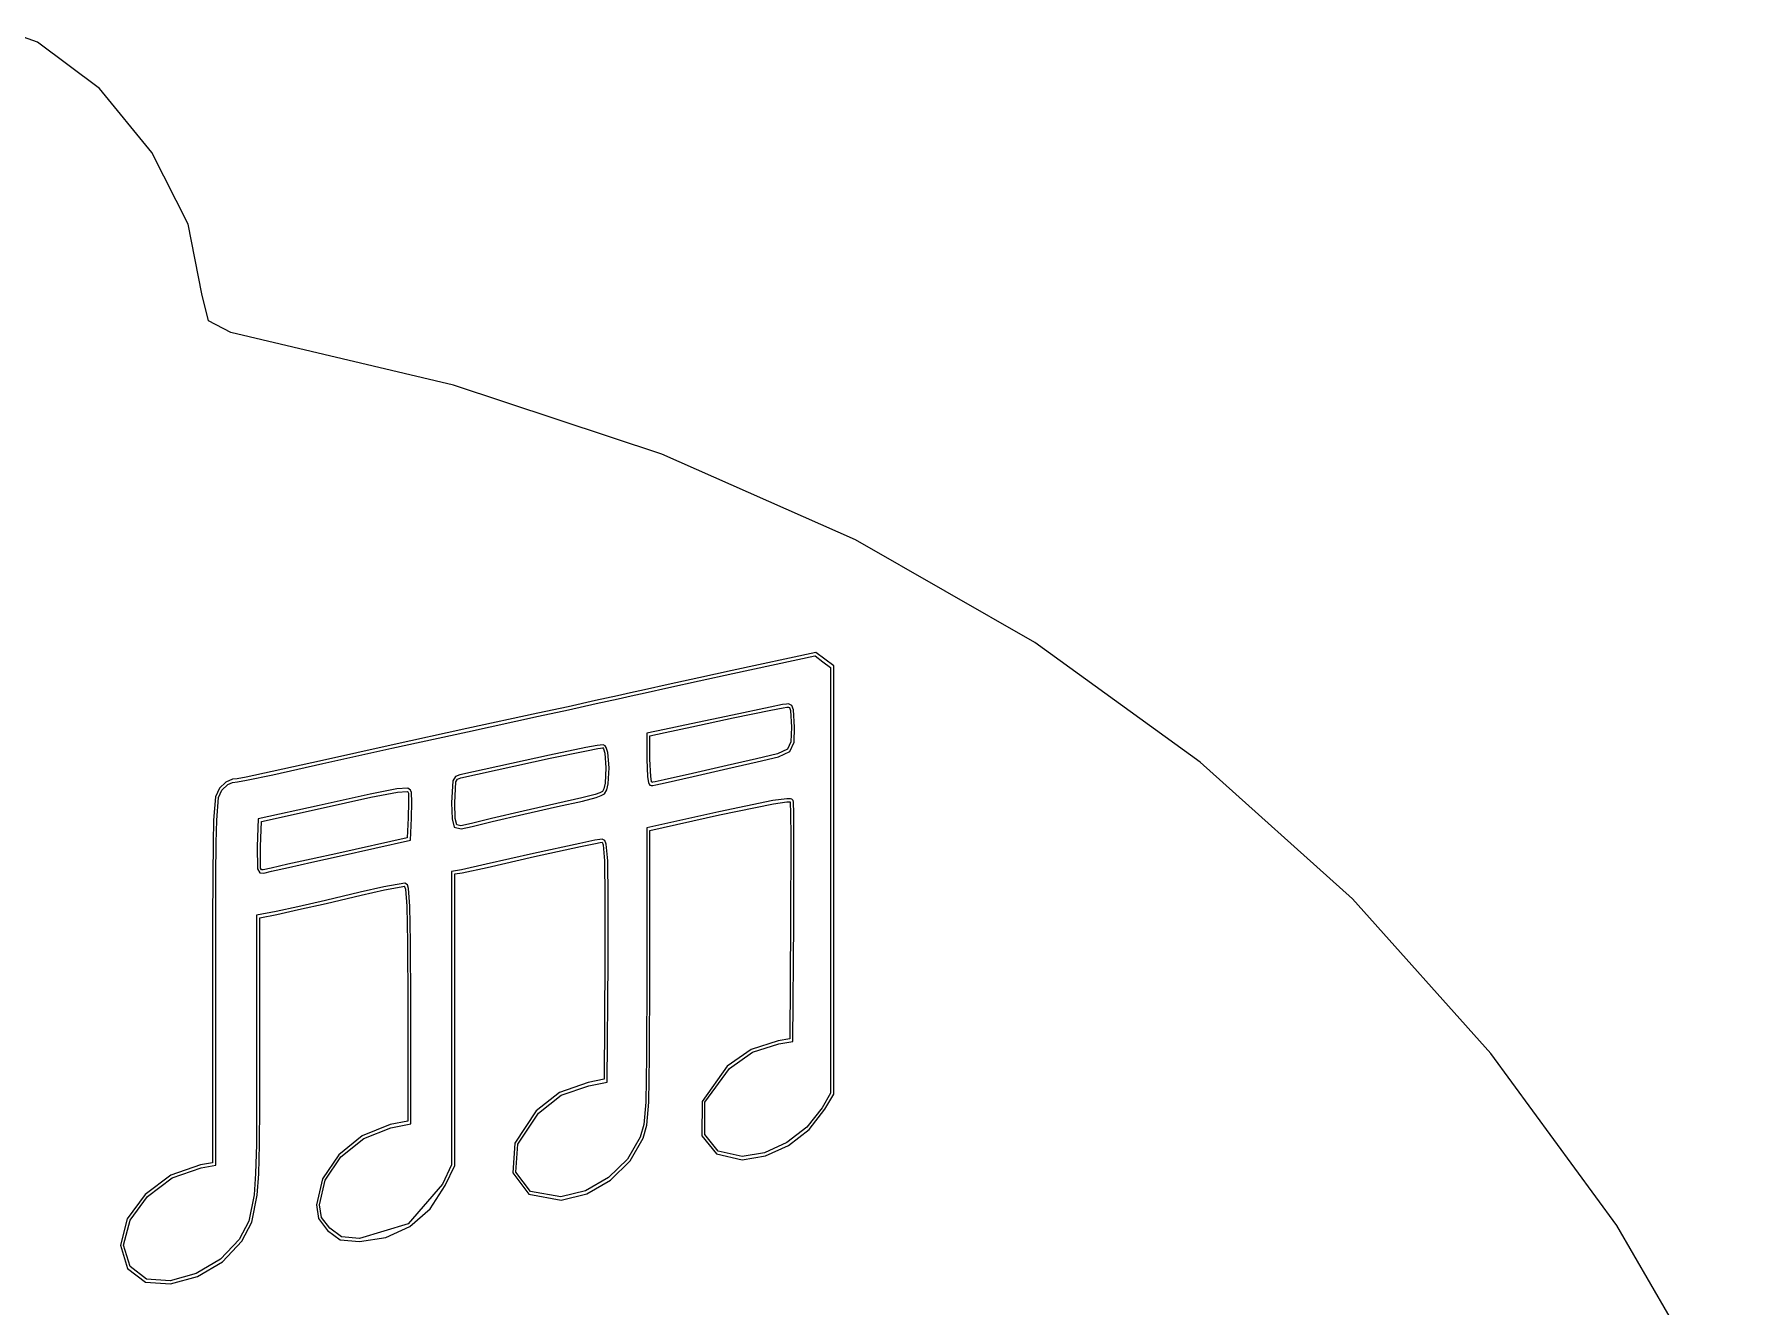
# Model space of a CAD drawing. Extents: x 23 to 468, y 457 to 580.
# Drawn here: x 419.59 to 462.8, y 534.17 to 566.52 of the extents above; entities that cross this region are included whole.
import ezdxf

# ---------------------------------------------------------------- set-up
doc = ezdxf.new("R2010")
doc.units = 0
doc.layers.get('0').update_dxf_attribs({"linetype": 'CONTINUOUS'})

msp = doc.modelspace()

# ---------------------------------------------------------------- linework, layer by layer
at = {"color": 0}
for p, q in [((419.675, 566.307), (419.082, 566.519)), ((421.252, 565.132), (419.675, 566.307)), ((422.582, 563.506), (421.252, 565.132)), ((423.506, 561.682), (422.582, 563.506)), ((423.852, 559.908), (423.506, 561.682)), ((424.021, 559.223), (423.852, 559.908)), ((424.589, 558.931), (424.021, 559.223)), ((430.258, 557.59), (424.589, 558.931)), ((435.554, 555.833), (430.258, 557.59)), ((440.475, 553.653), (435.554, 555.833)), ((445.04, 551.042), (440.475, 553.653)), ((449.248, 548.001), (445.04, 551.042)), ((439.469, 550.788), (437.346, 550.33)), ((437.363, 550.252), (439.448, 550.704)), ((439.448, 550.704), (439.452, 550.704)), ((439.452, 550.704), (439.649, 550.552)), ((439.695, 550.619), (439.466, 550.788)), ((439.466, 550.788), (439.469, 550.788)), ((439.649, 550.552), (439.847, 550.404)), ((439.928, 550.446), (439.695, 550.619)), ((436.492, 550.143), (435.719, 549.977)), ((435.733, 549.899), (436.506, 550.069)), ((437.346, 550.33), (436.492, 550.143)), ((436.506, 550.069), (437.363, 550.252)), ((439.847, 550.404), (439.847, 539.577)), ((439.928, 539.556), (439.928, 550.446)), ((434.425, 549.688), (433.867, 549.564)), ((433.885, 549.487), (434.442, 549.61)), ((434.76, 549.762), (434.425, 549.688)), ((434.442, 549.61), (434.777, 549.684)), ((435.113, 549.843), (434.76, 549.762)), ((434.777, 549.684), (435.13, 549.762)), ((435.719, 549.977), (435.113, 549.843)), ((435.13, 549.762), (435.733, 549.899)), ((432.4, 549.243), (430.597, 548.852)), ((433.169, 549.409), (432.4, 549.243)), ((432.417, 549.166), (433.183, 549.331)), ((433.867, 549.564), (433.169, 549.409)), ((433.183, 549.331), (433.885, 549.487)), ((437.349, 549.197), (436.301, 548.972)), ((438.305, 549.402), (437.349, 549.197)), ((437.367, 549.123), (438.323, 549.321)), ((438.623, 549.462), (438.305, 549.402)), ((438.323, 549.321), (438.637, 549.381)), ((438.721, 549.476), (438.623, 549.462)), ((438.637, 549.381), (438.736, 549.398)), ((438.778, 549.483), (438.721, 549.476)), ((438.736, 549.398), (438.778, 549.402)), ((438.863, 549.441), (438.778, 549.483)), ((438.778, 549.402), (438.799, 549.391)), ((438.799, 549.391), (438.824, 549.314)), ((438.824, 549.314), (438.848, 548.887)), ((438.905, 549.331), (438.863, 549.441)), ((438.93, 548.887), (438.905, 549.331)), ((430.597, 548.852), (428.671, 548.428)), ((428.689, 548.351), (430.611, 548.774)), ((430.611, 548.774), (432.417, 549.166)), ((435.621, 548.827), (435.169, 548.735)), ((435.25, 548.668), (435.638, 548.753)), ((436.301, 548.972), (435.621, 548.827)), ((435.638, 548.753), (436.316, 548.898)), ((436.316, 548.898), (437.367, 549.123)), ((438.848, 548.887), (438.838, 548.517)), ((438.916, 548.506), (438.93, 548.887)), ((428.671, 548.428), (426.921, 548.044)), ((426.935, 547.966), (428.689, 548.351)), ((433.62, 548.368), (432.7, 548.181)), ((433.913, 548.421), (433.62, 548.368)), ((433.634, 548.291), (433.924, 548.344)), ((434.058, 548.442), (433.913, 548.421)), ((433.924, 548.344), (434.058, 548.361)), ((434.058, 548.361), (434.054, 548.361)), ((434.054, 548.361), (434.072, 548.34)), ((434.111, 548.418), (434.058, 548.442)), ((434.072, 548.34), (434.104, 548.227)), ((434.142, 548.375), (434.111, 548.418)), ((434.181, 548.241), (434.142, 548.375)), ((435.169, 548.735), (435.169, 548.072)), ((435.25, 548.072), (435.25, 548.668)), ((438.753, 548.33), (438.496, 548.213)), ((438.838, 548.517), (438.753, 548.33)), ((438.806, 548.27), (438.916, 548.506)), ((426.921, 548.044), (425.641, 547.758)), ((425.658, 547.68), (426.935, 547.966)), ((432.7, 548.181), (430.421, 547.68)), ((430.438, 547.603), (432.717, 548.104)), ((432.717, 548.104), (433.634, 548.291)), ((434.104, 548.227), (434.132, 547.857)), ((434.213, 547.857), (434.181, 548.241)), ((435.169, 548.072), (435.19, 547.624)), ((435.271, 547.635), (435.25, 548.072)), ((437.219, 547.917), (436.337, 547.712)), ((437.959, 548.083), (437.219, 547.917)), ((437.236, 547.839), (437.977, 548.005)), ((438.496, 548.213), (437.959, 548.083)), ((437.977, 548.005), (438.52, 548.136)), ((438.52, 548.136), (438.806, 548.27)), ((453.115, 544.52), (449.248, 548.001)), ((424.469, 547.493), (424.307, 547.338)), ((424.639, 547.564), (424.469, 547.493)), ((424.515, 547.43), (424.635, 547.483)), ((424.635, 547.483), (424.762, 547.501)), ((424.752, 547.578), (424.639, 547.564)), ((424.984, 547.62), (424.752, 547.578)), ((424.762, 547.501), (424.995, 547.539)), ((425.641, 547.758), (424.984, 547.62)), ((424.995, 547.539), (425.658, 547.68)), ((430.237, 547.522), (430.209, 546.964)), ((430.308, 547.638), (430.237, 547.522)), ((430.287, 546.964), (430.315, 547.501)), ((430.421, 547.68), (430.308, 547.638)), ((430.315, 547.501), (430.354, 547.571)), ((430.354, 547.571), (430.438, 547.603)), ((434.111, 547.462), (434.079, 547.321)), ((434.132, 547.857), (434.111, 547.462)), ((434.157, 547.296), (434.188, 547.451)), ((434.188, 547.451), (434.213, 547.857)), ((435.19, 547.624), (435.215, 547.483)), ((435.215, 547.483), (435.233, 547.437)), ((435.293, 547.504), (435.271, 547.635)), ((435.3, 547.486), (435.293, 547.504)), ((435.314, 547.49), (435.3, 547.486)), ((435.384, 547.501), (435.314, 547.49)), ((435.617, 547.55), (435.384, 547.501)), ((435.398, 547.423), (435.635, 547.472)), ((436.337, 547.712), (435.617, 547.55)), ((435.635, 547.472), (436.354, 547.635)), ((436.354, 547.635), (437.236, 547.839)), ((424.201, 547.12), (424.152, 546.523)), ((424.307, 547.338), (424.201, 547.12)), ((424.233, 546.523), (424.279, 547.102)), ((424.279, 547.102), (424.367, 547.289)), ((424.367, 547.289), (424.515, 547.43)), ((428.135, 547.187), (426.843, 546.901)), ((426.861, 546.823), (428.152, 547.109)), ((428.816, 547.317), (428.135, 547.187)), ((428.152, 547.109), (428.83, 547.239)), ((429.098, 547.335), (428.816, 547.317)), ((428.83, 547.239), (429.08, 547.257)), ((429.08, 547.257), (429.098, 547.247)), ((429.165, 547.289), (429.098, 547.335)), ((429.098, 547.247), (429.108, 547.215)), ((429.108, 547.215), (429.115, 546.985)), ((429.186, 547.229), (429.165, 547.289)), ((429.196, 546.985), (429.186, 547.229)), ((433.522, 547.088), (432.88, 546.95)), ((433.857, 547.176), (433.522, 547.088)), ((433.539, 547.01), (433.881, 547.102)), ((433.98, 547.222), (433.857, 547.176)), ((433.881, 547.102), (434.012, 547.148)), ((434.044, 547.254), (433.98, 547.222)), ((434.012, 547.148), (434.093, 547.194)), ((434.079, 547.321), (434.044, 547.254)), ((434.093, 547.194), (434.157, 547.296)), ((435.233, 547.437), (435.25, 547.416)), ((435.25, 547.416), (435.285, 547.405)), ((435.285, 547.405), (435.328, 547.409)), ((435.328, 547.409), (435.398, 547.423)), ((438.379, 547.021), (437.003, 546.735)), ((438.729, 547.067), (438.379, 547.021)), ((438.824, 547.067), (438.729, 547.067)), ((438.859, 547.06), (438.824, 547.067)), ((438.894, 547.028), (438.859, 547.06)), ((438.894, 547.01), (438.894, 547.028)), ((426.843, 546.901), (425.291, 546.559)), ((425.369, 546.492), (426.861, 546.823)), ((429.115, 546.985), (429.105, 546.58)), ((429.186, 546.573), (429.196, 546.985)), ((430.209, 546.964), (430.22, 546.562)), ((430.294, 546.569), (430.287, 546.964)), ((432.026, 546.756), (431.218, 546.566)), ((431.236, 546.488), (432.047, 546.675)), ((432.88, 546.95), (432.026, 546.756)), ((432.047, 546.675), (432.901, 546.869)), ((432.901, 546.869), (433.539, 547.01)), ((437.003, 546.735), (435.169, 546.326)), ((435.247, 546.259), (437.021, 546.657)), ((437.021, 546.657), (438.393, 546.943)), ((438.393, 546.943), (438.732, 546.989)), ((438.732, 546.989), (438.813, 546.989)), ((438.813, 546.989), (438.817, 546.989)), ((438.817, 546.989), (438.817, 546.985)), ((438.817, 546.985), (438.82, 546.933)), ((438.82, 546.933), (438.827, 546.742)), ((438.827, 546.742), (438.831, 546.068)), ((438.898, 546.993), (438.894, 547.01)), ((438.901, 546.936), (438.898, 546.993)), ((438.908, 546.742), (438.901, 546.936)), ((438.912, 546.068), (438.908, 546.742)), ((424.152, 546.523), (424.141, 545.948)), ((424.222, 545.948), (424.233, 546.523)), ((425.291, 546.559), (425.267, 545.857)), ((425.348, 545.853), (425.369, 546.492)), ((429.105, 546.58), (429.08, 546.075)), ((429.158, 546.012), (429.186, 546.573)), ((430.22, 546.562), (430.276, 546.35)), ((430.276, 546.35), (430.452, 546.301)), ((430.339, 546.403), (430.294, 546.569)), ((430.442, 546.379), (430.339, 546.403)), ((430.71, 546.439), (430.442, 546.379)), ((430.452, 546.301), (430.731, 546.361)), ((431.218, 546.566), (430.71, 546.439)), ((430.731, 546.361), (431.236, 546.488)), ((435.169, 546.326), (435.169, 542.593)), ((435.247, 542.593), (435.247, 546.259)), ((424.141, 545.948), (424.134, 545.112)), ((424.215, 545.112), (424.222, 545.948)), ((425.267, 545.857), (425.274, 545.289)), ((425.351, 545.303), (425.348, 545.853)), ((429.08, 546.075), (427.337, 545.687)), ((427.351, 545.61), (429.158, 546.012)), ((433.469, 545.934), (432.294, 545.673)), ((432.312, 545.596), (433.486, 545.857)), ((433.853, 546.015), (433.469, 545.934)), ((433.486, 545.857), (433.871, 545.934)), ((433.973, 546.036), (433.853, 546.015)), ((433.871, 545.934), (433.987, 545.959)), ((434.037, 546.044), (433.973, 546.036)), ((433.987, 545.959), (434.037, 545.962)), ((434.107, 546.008), (434.037, 546.044)), ((434.037, 545.962), (434.04, 545.962)), ((434.04, 545.962), (434.061, 545.899)), ((434.061, 545.899), (434.097, 545.49)), ((434.142, 545.917), (434.107, 546.008)), ((434.178, 545.493), (434.142, 545.917)), ((438.831, 546.068), (438.827, 543.927)), ((438.908, 543.927), (438.912, 546.068)), ((425.274, 545.289), (425.33, 545.186)), ((425.369, 545.257), (425.351, 545.303)), ((425.616, 545.306), (425.418, 545.257)), ((426.043, 545.402), (425.616, 545.306)), ((425.63, 545.225), (426.057, 545.32)), ((426.635, 545.532), (426.043, 545.402)), ((426.057, 545.32), (426.653, 545.454)), ((427.337, 545.687), (426.635, 545.532)), ((426.653, 545.454), (427.351, 545.61)), ((431.087, 545.402), (430.463, 545.264)), ((430.477, 545.186), (431.109, 545.324)), ((432.294, 545.673), (431.087, 545.402)), ((431.109, 545.324), (432.312, 545.596)), ((434.097, 545.49), (434.107, 544.569)), ((434.188, 544.569), (434.178, 545.493)), ((424.134, 545.112), (424.131, 543.962)), ((424.208, 543.962), (424.215, 545.112)), ((425.33, 545.186), (425.436, 545.179)), ((425.418, 545.257), (425.369, 545.257)), ((425.436, 545.179), (425.63, 545.225)), ((429.017, 544.922), (428.48, 544.826)), ((429.084, 544.879), (429.017, 544.922)), ((429.112, 544.784), (429.084, 544.879)), ((430.463, 545.264), (430.209, 545.222)), ((430.209, 545.222), (430.209, 537.76)), ((430.287, 545.155), (430.477, 545.186)), ((430.287, 537.739), (430.287, 545.155)), ((426.999, 544.484), (426.3, 544.322)), ((427.884, 544.692), (426.999, 544.484)), ((427.02, 544.407), (427.905, 544.615)), ((428.48, 544.826), (427.884, 544.692)), ((427.905, 544.615), (428.498, 544.752)), ((428.498, 544.752), (429.017, 544.844)), ((429.017, 544.844), (429.013, 544.841)), ((429.013, 544.841), (429.034, 544.766)), ((429.034, 544.766), (429.07, 544.336)), ((429.147, 544.34), (429.112, 544.784)), ((434.107, 544.569), (434.104, 542.95)), ((434.185, 542.95), (434.188, 544.569)), ((456.639, 540.593), (453.115, 544.52)), ((425.743, 544.202), (425.249, 544.107)), ((425.249, 544.107), (425.249, 540.533)), ((425.33, 544.04), (425.76, 544.124)), ((425.33, 540.533), (425.33, 544.04)), ((426.3, 544.322), (425.743, 544.202)), ((425.76, 544.124), (426.318, 544.248)), ((426.318, 544.248), (427.02, 544.407)), ((429.07, 544.336), (429.084, 543.422)), ((429.165, 543.422), (429.147, 544.34)), ((424.131, 543.962), (424.131, 542.442)), ((424.208, 542.442), (424.208, 543.962)), ((438.827, 543.927), (438.806, 540.964)), ((438.887, 540.897), (438.908, 543.927)), ((429.084, 543.422), (429.091, 541.86)), ((429.168, 541.86), (429.165, 543.422)), ((434.104, 542.95), (434.09, 539.933)), ((434.167, 539.863), (434.185, 542.95)), ((424.131, 542.442), (424.131, 537.813)), ((424.208, 537.746), (424.208, 542.442)), ((435.169, 542.593), (435.166, 540.508)), ((435.243, 540.508), (435.247, 542.593)), ((429.091, 541.86), (429.091, 538.872)), ((429.168, 538.805), (429.168, 541.86)), ((425.249, 540.533), (425.249, 539.256)), ((425.33, 539.256), (425.33, 540.533)), ((437.822, 540.695), (437.219, 540.265)), ((437.275, 540.205), (437.861, 540.625)), ((438.513, 540.914), (437.822, 540.695)), ((437.861, 540.625), (438.527, 540.833)), ((438.806, 540.964), (438.513, 540.914)), ((438.527, 540.833), (438.887, 540.897)), ((459.839, 536.219), (456.639, 540.593)), ((435.166, 540.508), (435.144, 539.348)), ((435.225, 539.348), (435.243, 540.508)), ((437.219, 540.265), (436.577, 539.373)), ((436.651, 539.348), (437.275, 540.205)), ((433.68, 539.849), (432.954, 539.598)), ((432.992, 539.531), (433.698, 539.768)), ((434.09, 539.933), (433.68, 539.849)), ((433.698, 539.768), (434.167, 539.863)), ((425.249, 539.256), (425.242, 538.272)), ((425.319, 538.272), (425.33, 539.256)), ((432.954, 539.598), (432.361, 539.133)), ((432.417, 539.076), (432.992, 539.531)), ((435.144, 539.348), (435.095, 538.783)), ((435.173, 538.769), (435.225, 539.348)), ((436.577, 539.373), (436.57, 538.498)), ((436.644, 538.526), (436.651, 539.348)), ((439.847, 539.577), (439.632, 539.21)), ((439.699, 539.171), (439.928, 539.556)), ((429.091, 538.872), (428.646, 538.78)), ((428.664, 538.702), (429.168, 538.805)), ((432.361, 539.133), (431.814, 538.307)), ((431.892, 538.282), (432.417, 539.076)), ((439.632, 539.21), (439.244, 538.72)), ((439.297, 538.66), (439.699, 539.171)), ((427.934, 538.498), (427.337, 538.011)), ((427.394, 537.961), (427.976, 538.427)), ((428.646, 538.78), (427.934, 538.498)), ((427.976, 538.427), (428.664, 538.702)), ((435.007, 538.462), (434.682, 537.905)), ((434.746, 537.856), (435.081, 538.434)), ((435.095, 538.783), (435.007, 538.462)), ((435.081, 538.434), (435.173, 538.769)), ((436.57, 538.498), (436.947, 538.036)), ((436.989, 538.103), (436.644, 538.526)), ((439.244, 538.72), (438.732, 538.325)), ((438.774, 538.254), (439.297, 538.66)), ((425.242, 538.272), (425.221, 537.535)), ((425.302, 537.531), (425.319, 538.272)), ((427.337, 538.011), (426.925, 537.404)), ((426.995, 537.372), (427.394, 537.961)), ((431.814, 538.307), (431.765, 537.552)), ((431.842, 537.57), (431.892, 538.282)), ((436.947, 538.036), (437.593, 537.887)), ((437.596, 537.968), (436.989, 538.103)), ((437.593, 537.887), (438.189, 537.986)), ((438.164, 538.064), (437.596, 537.968)), ((438.732, 538.325), (438.164, 538.064)), ((438.189, 537.986), (438.774, 538.254)), ((423.824, 537.76), (423.069, 537.492)), ((423.104, 537.425), (423.838, 537.683)), ((424.131, 537.813), (423.824, 537.76)), ((423.838, 537.683), (424.208, 537.746)), ((425.221, 537.535), (425.185, 536.998)), ((425.267, 536.988), (425.302, 537.531)), ((430.209, 537.76), (429.973, 537.263)), ((430.047, 537.231), (430.287, 537.739)), ((431.765, 537.552), (432.174, 537.016)), ((432.216, 537.083), (431.842, 537.57)), ((434.682, 537.905), (434.199, 537.436)), ((434.248, 537.369), (434.746, 537.856)), ((423.069, 537.492), (422.416, 537.005)), ((422.473, 536.949), (423.104, 537.425)), ((426.925, 537.404), (426.769, 536.744)), ((426.851, 536.744), (426.995, 537.372)), ((429.973, 537.263), (429.101, 536.261)), ((429.659, 536.642), (430.047, 537.231)), ((432.985, 536.942), (432.216, 537.083)), ((433.613, 537.097), (432.985, 536.942)), ((434.199, 537.436), (433.613, 537.097)), ((433.645, 537.023), (434.248, 537.369)), ((422.416, 537.005), (421.961, 536.384)), ((422.032, 536.349), (422.473, 536.949)), ((425.185, 536.998), (425.055, 536.325)), ((425.129, 536.296), (425.267, 536.988)), ((426.769, 536.744), (426.822, 536.392)), ((426.896, 536.423), (426.851, 536.744)), ((432.174, 537.016), (432.992, 536.861)), ((432.992, 536.861), (433.645, 537.023)), ((421.961, 536.384), (421.785, 535.718)), ((421.866, 535.718), (422.032, 536.349)), ((425.055, 536.325), (424.801, 535.859)), ((424.871, 535.817), (425.129, 536.296)), ((426.822, 536.392), (427.052, 536.088)), ((427.112, 536.145), (426.896, 536.423)), ((429.101, 536.261), (427.863, 535.887)), ((429.147, 536.194), (429.659, 536.642)), ((462.795, 531.121), (459.839, 536.219)), ((424.801, 535.859), (424.328, 535.358)), ((424.378, 535.294), (424.871, 535.817)), ((427.052, 536.088), (427.376, 535.852)), ((427.404, 535.926), (427.112, 536.145)), ((427.376, 535.852), (427.863, 535.806)), ((427.863, 535.887), (427.404, 535.926)), ((427.863, 535.806), (428.537, 535.908)), ((428.537, 535.908), (429.147, 536.194)), ((421.785, 535.718), (421.965, 535.125)), ((422.032, 535.174), (421.866, 535.718)), ((424.328, 535.358), (423.711, 534.991)), ((421.965, 535.125), (422.427, 534.772)), ((422.448, 534.85), (422.032, 535.174)), ((423.711, 534.991), (423.048, 534.811)), ((423.058, 534.73), (423.743, 534.917)), ((423.743, 534.917), (424.378, 535.294)), ((422.427, 534.772), (423.058, 534.73)), ((423.048, 534.811), (422.448, 534.85))]:
    msp.add_line(p, q, dxfattribs=at)

doc.saveas('drawing.dxf')
